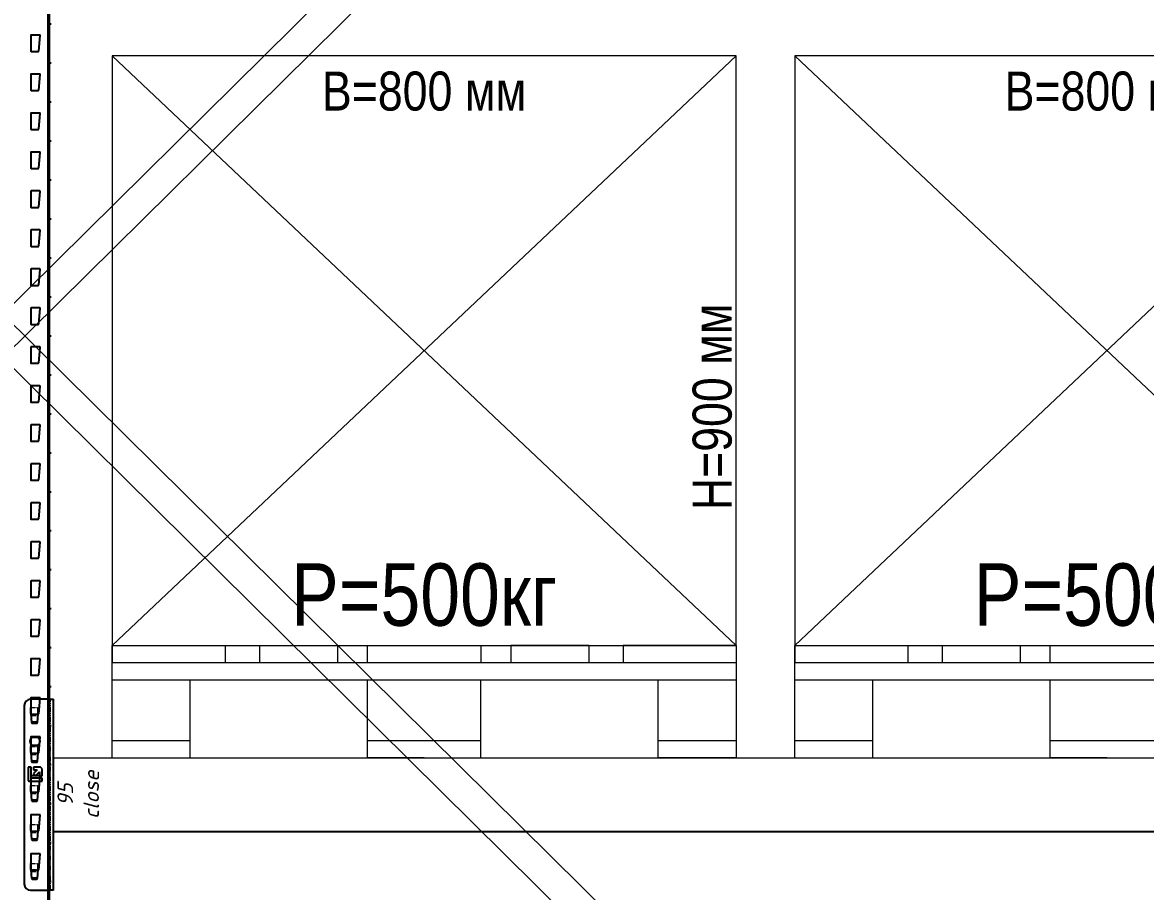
# Model space of a CAD drawing. Header units: millimetres. Extents: x 2140 to 223837, y 2113 to 170313.
# Drawn here: x 220067 to 221506, y 116232 to 117347 of the extents above; entities that cross this region are included whole.
import ezdxf

# ---------------------------------------------------------------- set-up
doc = ezdxf.new("R2010")
doc.units = ezdxf.units.MM
doc.linetypes.add('PHANTOM', pattern=[12.7, 6.35, -1.27, 1.27, -1.27, 1.27, -1.27])
doc.layers.add('0_ANNOT_Dimensions', color=7, linetype='Continuous')
doc.layers.add('2.Стойка', color=7, linetype='Continuous')
for name, color, linetype, lineweight in [('1.Балка', 5, 'Continuous', 0), ('20.Груз', 7, 'Continuous', 0), ('25.Размера', 7, 'Continuous', 0), ('37.Паллеты', 32, 'Continuous', 0), ('52.Труба СВЖ', 7, 'Continuous', 0), ('7.Поддон', 32, 'Continuous', 0)]:
    doc.layers.add(name, color=color, linetype=linetype, lineweight=lineweight)
doc.styles.add('Arial Narrow', font='ARIALN.TTF')
doc.styles.add('GOST', font='isocpeur.ttf')
doc.styles.add('Курсив', font='isocpeui.ttf')
doc.dimstyles.new('80', dxfattribs={"dimtxt": 80, "dimasz": 80, "dimexe": 0.18, "dimexo": 0, "dimgap": 20, "dimtad": 1, "dimdec": 0, "dimzin": 0, "dimdsep": 46, "dimtxsty": 'Курсив', "dimcen": 0.09, "dimadec": 0, "dimazin": 0, "dimtfac": 1, "dimtdec": 0, "dimtofl": 0, "dimtmove": 0, "dimatfit": 3, "dimfxl": 0.18, "dimtolj": 1, "dimtzin": 0, "dimarcsym": 0})
doc.dimstyles.new('blok40', dxfattribs={"dimtxt": 40, "dimasz": 80, "dimexe": 0.18, "dimexo": 0, "dimgap": 5, "dimtad": 1, "dimtoh": 1, "dimdec": 0, "dimzin": 0, "dimdsep": 46, "dimtxsty": 'GOST', "dimblk": 'NONE', "dimcen": 0.09, "dimse1": 1, "dimse2": 1, "dimsd1": 1, "dimsd2": 1, "dimadec": 0, "dimazin": 0, "dimtfac": 1, "dimtdec": 0, "dimtofl": 0, "dimtmove": 0, "dimatfit": 2, "dimldrblk": 'NONE', "dimfxl": 0.18, "dimtolj": 1, "dimtzin": 0, "dimarcsym": 0})
doc.dimstyles.new('Рзм блок', dxfattribs={"dimtxt": 40, "dimasz": 80, "dimexe": 0.18, "dimexo": 0, "dimgap": 5, "dimtad": 1, "dimtoh": 1, "dimdec": 0, "dimzin": 0, "dimdsep": 46, "dimtxsty": 'Курсив', "dimblk": 'NONE', "dimcen": 0.09, "dimse1": 1, "dimse2": 1, "dimsd1": 1, "dimsd2": 1, "dimadec": 0, "dimazin": 0, "dimtfac": 1, "dimtdec": 0, "dimtofl": 0, "dimtmove": 0, "dimatfit": 2, "dimldrblk": 'NONE', "dimfxl": 0.18, "dimtolj": 1, "dimtzin": 0, "dimarcsym": 0})

# ---------------------------------------------------------------- blocks, each defined once
blk = doc.blocks.new('*U491')
at = {"layer": '2.Стойка', "color": 0, "linetype": 'ByBlock'}
for p, q in [((-2, 0), (-2, 12200)), ((0, 0), (0, 12200)), ((2, 7615), (-2, 7615)), ((-24, 7600.5), (-24, 7580.5)), ((-12.5, 7601), (-23.5, 7601)), ((-13.9, 7580.5), (-12, 7600.5)), ((0, 7609.5), (-2, 7609.5)), ((-23.5, 7580), (-14.4, 7580)), ((0, 7570.5), (-2, 7570.5)), ((2, 7565), (-2, 7565)), ((0, 7559.5), (-2, 7559.5)), ((-24, 7550.5), (-24, 7530.5)), ((-12.5, 7551), (-23.5, 7551)), ((-13.9, 7530.5), (-12, 7550.5)), ((-23.5, 7530), (-14.4, 7530)), ((0, 7520.5), (-2, 7520.5)), ((2, 7515), (-2, 7515)), ((-24, 7500.5), (-24, 7480.5)), ((-12.5, 7501), (-23.5, 7501)), ((-13.9, 7480.5), (-12, 7500.5)), ((0, 7509.5), (-2, 7509.5)), ((-23.5, 7480), (-14.4, 7480)), ((0, 7470.5), (-2, 7470.5)), ((2, 7465), (-2, 7465)), ((0, 7459.5), (-2, 7459.5)), ((-24, 7450.5), (-24, 7430.5)), ((-12.5, 7451), (-23.5, 7451)), ((-13.9, 7430.5), (-12, 7450.5)), ((-23.5, 7430), (-14.4, 7430)), ((0, 7420.5), (-2, 7420.5)), ((2, 7415), (-2, 7415)), ((-24, 7400.5), (-24, 7380.5)), ((-12.5, 7401), (-23.5, 7401)), ((-13.9, 7380.5), (-12, 7400.5)), ((0, 7409.5), (-2, 7409.5)), ((-23.5, 7380), (-14.4, 7380)), ((0, 7370.5), (-2, 7370.5)), ((2, 7365), (-2, 7365)), ((0, 7359.5), (-2, 7359.5)), ((-24, 7350.5), (-24, 7330.5)), ((-12.5, 7351), (-23.5, 7351)), ((-13.9, 7330.5), (-12, 7350.5)), ((-23.5, 7330), (-14.4, 7330)), ((0, 7320.5), (-2, 7320.5)), ((2, 7315), (-2, 7315)), ((-24, 7300.5), (-24, 7280.5)), ((-12.5, 7301), (-23.5, 7301)), ((-13.9, 7280.5), (-12, 7300.5)), ((0, 7309.5), (-2, 7309.5)), ((-23.5, 7280), (-14.4, 7280)), ((0, 7270.5), (-2, 7270.5)), ((2, 7265), (-2, 7265)), ((0, 7259.5), (-2, 7259.5)), ((-24, 7250.5), (-24, 7230.5)), ((-12.5, 7251), (-23.5, 7251)), ((-13.9, 7230.5), (-12, 7250.5)), ((-23.5, 7230), (-14.4, 7230)), ((0, 7220.5), (-2, 7220.5)), ((2, 7215), (-2, 7215)), ((-24, 7200.5), (-24, 7180.5)), ((-12.5, 7201), (-23.5, 7201)), ((-13.9, 7180.5), (-12, 7200.5)), ((0, 7209.5), (-2, 7209.5)), ((-23.5, 7180), (-14.4, 7180)), ((0, 7170.5), (-2, 7170.5)), ((2, 7165), (-2, 7165)), ((0, 7159.5), (-2, 7159.5)), ((-24, 7150.5), (-24, 7130.5)), ((-12.5, 7151), (-23.5, 7151)), ((-13.9, 7130.5), (-12, 7150.5)), ((-23.5, 7130), (-14.4, 7130)), ((0, 7120.5), (-2, 7120.5)), ((2, 7115), (-2, 7115)), ((-24, 7100.5), (-24, 7080.5)), ((-12.5, 7101), (-23.5, 7101)), ((-13.9, 7080.5), (-12, 7100.5)), ((0, 7109.5), (-2, 7109.5)), ((-23.5, 7080), (-14.4, 7080)), ((0, 7070.5), (-2, 7070.5)), ((2, 7065), (-2, 7065)), ((0, 7059.5), (-2, 7059.5)), ((-24, 7050.5), (-24, 7030.5)), ((-12.5, 7051), (-23.5, 7051)), ((-13.9, 7030.5), (-12, 7050.5)), ((-23.5, 7030), (-14.4, 7030)), ((0, 7020.5), (-2, 7020.5)), ((2, 7015), (-2, 7015)), ((-24, 7000.5), (-24, 6980.5)), ((-12.5, 7001), (-23.5, 7001)), ((-13.9, 6980.5), (-12, 7000.5)), ((0, 7009.5), (-2, 7009.5)), ((-23.5, 6980), (-14.4, 6980)), ((0, 6970.5), (-2, 6970.5)), ((2, 6965), (-2, 6965)), ((0, 6959.5), (-2, 6959.5)), ((-24, 6950.5), (-24, 6930.5)), ((-12.5, 6951), (-23.5, 6951)), ((-13.9, 6930.5), (-12, 6950.5)), ((-23.5, 6930), (-14.4, 6930)), ((0, 6920.5), (-2, 6920.5)), ((2, 6915), (-2, 6915)), ((0, 6909.5), (-2, 6909.5)), ((-24, 6900.5), (-24, 6880.5)), ((-12.5, 6901), (-23.5, 6901)), ((-13.9, 6880.5), (-12, 6900.5)), ((-23.5, 6880), (-14.4, 6880)), ((0, 6870.5), (-2, 6870.5)), ((2, 6865), (-2, 6865)), ((0, 6859.5), (-2, 6859.5)), ((-24, 6850.5), (-24, 6830.5)), ((-12.5, 6851), (-23.5, 6851)), ((-13.9, 6830.5), (-12, 6850.5)), ((-23.5, 6830), (-14.4, 6830)), ((0, 6820.5), (-2, 6820.5)), ((2, 6815), (-2, 6815)), ((0, 6809.5), (-2, 6809.5)), ((-24, 6800.5), (-24, 6780.5)), ((-12.5, 6801), (-23.5, 6801)), ((-13.9, 6780.5), (-12, 6800.5)), ((-23.5, 6780), (-14.4, 6780)), ((0, 6770.5), (-2, 6770.5)), ((-12.5, 6751), (-23.5, 6751)), ((2, 6765), (-2, 6765)), ((0, 6759.5), (-2, 6759.5)), ((-24, 6750.5), (-24, 6730.5)), ((-13.9, 6730.5), (-12, 6750.5)), ((-23.5, 6730), (-14.4, 6730)), ((0, 6720.5), (-2, 6720.5)), ((2, 6715), (-2, 6715)), ((0, 6709.5), (-2, 6709.5)), ((-24, 6700.5), (-24, 6680.5)), ((-12.5, 6701), (-23.5, 6701)), ((-13.9, 6680.5), (-12, 6700.5)), ((-23.5, 6680), (-14.4, 6680)), ((0, 6670.5), (-2, 6670.5)), ((2, 6665), (-2, 6665)), ((-24, 6650.5), (-24, 6630.5)), ((-12.5, 6651), (-23.5, 6651)), ((-13.9, 6630.5), (-12, 6650.5)), ((0, 6659.5), (-2, 6659.5)), ((-23.5, 6630), (-14.4, 6630)), ((0, 6620.5), (-2, 6620.5)), ((2, 6615), (-2, 6615)), ((0, 6609.5), (-2, 6609.5)), ((-24, 6600.5), (-24, 6580.5)), ((-12.5, 6601), (-23.5, 6601)), ((-13.9, 6580.5), (-12, 6600.5)), ((-23.5, 6580), (-14.4, 6580)), ((0, 6570.5), (-2, 6570.5)), ((2, 6565), (-2, 6565)), ((-24, 6550.5), (-24, 6530.5)), ((-12.5, 6551), (-23.5, 6551)), ((-13.9, 6530.5), (-12, 6550.5)), ((0, 6559.5), (-2, 6559.5)), ((-23.5, 6530), (-14.4, 6530)), ((0, 6520.5), (-2, 6520.5)), ((2, 6515), (-2, 6515)), ((0, 6509.5), (-2, 6509.5))]:
    blk.add_line(p, q, dxfattribs=at)
for centre, start, end in [((-23.5, 7600.5), 90, 180), ((-12.5, 7600.5), 354.5597, 90), ((-23.5, 7580.5), 180, 270), ((-14.4, 7580.5), 270, 354.5597), ((-23.5, 7550.5), 90, 180), ((-12.5, 7550.5), 354.5597, 90), ((-23.5, 7530.5), 180, 270), ((-14.4, 7530.5), 270, 354.5597), ((-23.5, 7500.5), 90, 180), ((-12.5, 7500.5), 354.5597, 90), ((-23.5, 7480.5), 180, 270), ((-14.4, 7480.5), 270, 354.5597), ((-23.5, 7450.5), 90, 180), ((-12.5, 7450.5), 354.5597, 90), ((-23.5, 7430.5), 180, 270), ((-14.4, 7430.5), 270, 354.5597), ((-23.5, 7400.5), 90, 180), ((-12.5, 7400.5), 354.5597, 90), ((-23.5, 7380.5), 180, 270), ((-14.4, 7380.5), 270, 354.5597), ((-23.5, 7350.5), 90, 180), ((-12.5, 7350.5), 354.5597, 90), ((-23.5, 7330.5), 180, 270), ((-14.4, 7330.5), 270, 354.5597), ((-23.5, 7300.5), 90, 180), ((-12.5, 7300.5), 354.5597, 90), ((-23.5, 7280.5), 180, 270), ((-14.4, 7280.5), 270, 354.5597), ((-23.5, 7250.5), 90, 180), ((-12.5, 7250.5), 354.5597, 90), ((-23.5, 7230.5), 180, 270), ((-14.4, 7230.5), 270, 354.5597), ((-23.5, 7200.5), 90, 180), ((-12.5, 7200.5), 354.5597, 90), ((-23.5, 7180.5), 180, 270), ((-14.4, 7180.5), 270, 354.5597), ((-23.5, 7150.5), 90, 180), ((-12.5, 7150.5), 354.5597, 90), ((-23.5, 7130.5), 180, 270), ((-14.4, 7130.5), 270, 354.5597), ((-23.5, 7100.5), 90, 180), ((-12.5, 7100.5), 354.5597, 90), ((-23.5, 7080.5), 180, 270), ((-14.4, 7080.5), 270, 354.5597), ((-23.5, 7050.5), 90, 180), ((-12.5, 7050.5), 354.5597, 90), ((-23.5, 7030.5), 180, 270), ((-14.4, 7030.5), 270, 354.5597), ((-23.5, 7000.5), 90, 180), ((-12.5, 7000.5), 354.5597, 90), ((-23.5, 6980.5), 180, 270), ((-14.4, 6980.5), 270, 354.5597), ((-23.5, 6950.5), 90, 180), ((-12.5, 6950.5), 354.5597, 90), ((-23.5, 6930.5), 180, 270), ((-14.4, 6930.5), 270, 354.5597), ((-23.5, 6900.5), 90, 180), ((-12.5, 6900.5), 354.5597, 90), ((-23.5, 6880.5), 180, 270), ((-14.4, 6880.5), 270, 354.5597), ((-23.5, 6850.5), 90, 180), ((-12.5, 6850.5), 354.5597, 90), ((-23.5, 6830.5), 180, 270), ((-14.4, 6830.5), 270, 354.5597), ((-23.5, 6800.5), 90, 180), ((-12.5, 6800.5), 354.5597, 90), ((-23.5, 6780.5), 180, 270), ((-14.4, 6780.5), 270, 354.5597), ((-23.5, 6750.5), 90, 180), ((-12.5, 6750.5), 354.5597, 90), ((-23.5, 6730.5), 180, 270), ((-14.4, 6730.5), 270, 354.5597), ((-23.5, 6700.5), 90, 180), ((-12.5, 6700.5), 354.5597, 90), ((-23.5, 6680.5), 180, 270), ((-14.4, 6680.5), 270, 354.5597), ((-23.5, 6650.5), 90, 180), ((-12.5, 6650.5), 354.5597, 90), ((-23.5, 6630.5), 180, 270), ((-14.4, 6630.5), 270, 354.5597), ((-23.5, 6600.5), 90, 180), ((-12.5, 6600.5), 354.5597, 90), ((-23.5, 6580.5), 180, 270), ((-14.4, 6580.5), 270, 354.5597), ((-23.5, 6550.5), 90, 180), ((-12.5, 6550.5), 354.5597, 90), ((-23.5, 6530.5), 180, 270), ((-14.4, 6530.5), 270, 354.5597)]:
    blk.add_arc(centre, 0.5, start, end, dxfattribs=at)
blk = doc.blocks.new('*D1729')
at = {"layer": 'Defpoints', "color": 0, "transparency": 16777216}
for p in [(5, -40.7), (5, -135.7), (68.4, -135.7)]:
    blk.add_point(p, dxfattribs=at)
at = {"layer": '0_ANNOT_Dimensions', "color": 0, "transparency": 16777216, "insert": (36.7, -88.2), "char_height": 20, "attachment_point": 5, "rotation": 90, "style": 'Курсив'}
blk.add_mtext('\\A1;95\\Pclose', dxfattribs=at)
blk = doc.blocks.new('_None')
blk = doc.blocks.new('поддон')
at = {"layer": '7.Поддон', "color": 0, "linetype": 'ByBlock'}
for p, q in [((0, 0), (0, 144)), ((0, 144), (0, 122)), ((0, 144), (145, 144)), ((145, 144), (145, 122)), ((189, 144), (289, 144)), ((189, 144), (189, 122)), ((289, 144), (289, 122)), ((327.5, 122), (327.5, 144)), ((327.5, 144), (472.5, 144)), ((472.5, 144), (472.5, 122)), ((611, 144), (511, 144)), ((511, 144), (511, 122)), ((611, 144), (611, 122)), ((800, 144), (655, 144)), ((655, 144), (655, 122)), ((800, 144), (800, 0)), ((0, 122), (800, 122)), ((0, 100), (800, 100)), ((100, 0), (100, 100)), ((327.5, 0), (327.5, 100)), ((472.5, 0), (472.5, 100)), ((700, 0), (700, 100)), ((0, 22), (100, 22)), ((327.5, 22), (472.5, 22)), ((700, 22), (800, 22)), ((0, 0), (100, 0)), ((400, 0), (327.5, 0)), ((400, 0), (472.5, 0)), ((800, 0), (700, 0))]:
    blk.add_line(p, q, dxfattribs=at)
blk = doc.blocks.new('*D1180')
at = {"layer": 'Defpoints', "color": 0, "linetype": 'ByBlock', "transparency": 16777216}
for p in [(475, 500, 0), (475, 0, 0), (475, 0)]:
    blk.add_point(p, dxfattribs=at)
at = {"layer": '25.Размера', "color": 0, "linetype": 'ByBlock', "transparency": 16777216, "insert": (475, 208.6), "char_height": 80, "attachment_point": 5, "style": 'Arial Narrow'}
blk.add_mtext('\\A1;Р=500кг', dxfattribs=at)
blk = doc.blocks.new('*D1153')
at = {"layer": 'Defpoints', "color": 0, "linetype": 'ByBlock', "transparency": 16777216}
for p in [(75, 900), (875, 900), (875, 900)]:
    blk.add_point(p, dxfattribs=at)
at = {"layer": '25.Размера', "color": 0, "linetype": 'ByBlock', "transparency": 16777216, "insert": (475, 854.5), "char_height": 50, "attachment_point": 5, "style": 'Arial Narrow'}
blk.add_mtext('\\A1;В=800 мм', dxfattribs=at)
blk = doc.blocks.new('*D1185')
at = {"layer": 'Defpoints', "color": 0, "linetype": 'ByBlock', "transparency": 16777216}
for p in [(875, 900), (875, 900), (875, 0)]:
    blk.add_point(p, dxfattribs=at)
at = {"layer": '25.Размера', "color": 0, "linetype": 'ByBlock', "transparency": 16777216, "insert": (844.5, 450), "char_height": 50, "attachment_point": 5, "rotation": 90, "style": 'Arial Narrow'}
blk.add_mtext('\\A1;Н=900 мм', dxfattribs=at)
blk = doc.blocks.new('*D1188')
at = {"layer": 'Defpoints', "color": 0, "linetype": 'ByBlock', "transparency": 16777216}
for p in [(1350, 500, 0), (1350, 0, 0), (1350, 0)]:
    blk.add_point(p, dxfattribs=at)
at = {"layer": '25.Размера', "color": 0, "linetype": 'ByBlock', "transparency": 16777216, "insert": (1350, 208.6), "char_height": 80, "attachment_point": 5, "style": 'Arial Narrow'}
blk.add_mtext('\\A1;Р=500кг', dxfattribs=at)
blk = doc.blocks.new('*D1189')
at = {"layer": 'Defpoints', "color": 0, "linetype": 'ByBlock', "transparency": 16777216}
for p in [(950, 900), (1750, 900), (1750, 900)]:
    blk.add_point(p, dxfattribs=at)
at = {"layer": '25.Размера', "color": 0, "linetype": 'ByBlock', "transparency": 16777216, "insert": (1350, 854.5), "char_height": 50, "attachment_point": 5, "style": 'Arial Narrow'}
blk.add_mtext('\\A1;В=800 мм', dxfattribs=at)
blk = doc.blocks.new('*U712')
at = {"layer": '52.Труба СВЖ', "color": 3}
for p, q in [((2830.2, 3195.3), (-28.3, 367.2)), ((-0.2, 3195.3), (2860.4, 365)), ((2832.3, 336.6), (-28.3, 3166.8)), ((-0.2, 338.7), (2858.3, 3166.8))]:
    blk.add_line(p, q, dxfattribs=at)
blk = doc.blocks.new('*U1726')
at = {"layer": '1.Балка', "color": 0, "linetype": 'Continuous', "lineweight": 25}
for p, q in [((-2.5, 34.3), (-24.5, 34.3)), ((-2.5, 34.3), (5, 34.3)), ((5, -210.7), (5, 34.3)), ((-32.5, 26.3), (-32.5, -202.7)), ((-24.2, 15.8), (-24.2, 23.6)), ((-24.2, 15.8), (-23.2, 4.4)), ((-15.6, 4.4), (-14.6, 15.8)), ((-14.6, 15.8), (-14.6, 23.6)), ((-22.4, 5.3), (-16.4, 5.3)), ((-22.2, 3.5), (-16.6, 3.5)), ((-24.2, -34.2), (-24.2, -26.4)), ((-14.9, -14.7), (-22.5, -14.7)), ((-22.5, -24.7), (-14.9, -24.7)), ((-14.6, -34.2), (-14.6, -26.4)), ((-24.2, -34.2), (-23.2, -45.6)), ((-15.6, -45.6), (-14.6, -34.2)), ((-27.5, -52.7), (-27.5, -69.2)), ((-23.7, -52.7), (-27.5, -52.7)), ((-23.7, -66.9), (-23.7, -52.7)), ((-22.4, -44.7), (-16.4, -44.7)), ((-22.2, -46.5), (-16.6, -46.5)), ((-15.8, -56.2), (-20.9, -61.2)), ((-11.7, -52.7), (-20.7, -52.7)), ((-20.7, -52.7), (-20.7, -56.2)), ((-20.7, -56.2), (-15.8, -56.2)), ((-9.5, -54.9), (-11.7, -52.7)), ((-9.5, -63.9), (-9.5, -54.9)), ((-26, -70.7), (-9.5, -70.7)), ((-9.5, -66.9), (-23.7, -66.9)), ((-20.9, -61.2), (-18, -64)), ((-18, -64), (-13, -59)), ((-13, -59), (-13, -63.9)), ((-13, -63.9), (-9.5, -63.9)), ((-9.5, -70.7), (-9.5, -66.9)), ((-24.2, -84.2), (-24.2, -76.4)), ((-24.2, -84.2), (-23.2, -95.6)), ((-15.6, -95.6), (-14.6, -84.2)), ((-14.6, -84.2), (-14.6, -76.4)), ((-22.4, -94.7), (-16.4, -94.7)), ((-22.2, -96.5), (-16.6, -96.5)), ((-24.2, -134.2), (-24.2, -126.4)), ((-14.6, -134.2), (-14.6, -126.4)), ((-24.2, -134.2), (-23.2, -145.6)), ((-15.6, -145.6), (-14.6, -134.2)), ((2705, -135.7), (5, -135.7)), ((-22.4, -144.7), (-16.4, -144.7)), ((-22.2, -146.5), (-16.6, -146.5)), ((-24.2, -184.2), (-24.2, -176.4)), ((-24.2, -184.2), (-23.2, -195.6)), ((-15.6, -195.6), (-14.6, -184.2)), ((-14.6, -184.2), (-14.6, -176.4)), ((-22.4, -194.7), (-16.4, -194.7)), ((-22.2, -196.5), (-16.6, -196.5)), ((-24.5, -210.7), (-2.5, -210.7)), ((5, -210.7), (-2.5, -210.7))]:
    blk.add_line(p, q, dxfattribs=at)
at = {"layer": '1.Балка', "color": 0, "linetype": 'PHANTOM', "lineweight": 18}
for p, q in [((1, -210.7), (1, 34.3)), ((-24.2, 23.6), (-14.6, 23.6)), ((-24.2, 15.7), (-14.6, 15.7)), ((-24.1, 14.7), (-14.7, 14.7)), ((-24, 13.5), (-14.8, 13.5)), ((-24.2, -26.4), (-14.6, -26.4)), ((-24.2, -34.3), (-14.6, -34.3)), ((-24.1, -35.3), (-14.7, -35.3)), ((-24, -36.5), (-14.8, -36.5)), ((-24.2, -76.4), (-14.6, -76.4)), ((-24.2, -84.3), (-14.6, -84.3)), ((-24.1, -85.3), (-14.7, -85.3)), ((-24, -86.5), (-14.8, -86.5)), ((-24.2, -126.4), (-14.6, -126.4)), ((-24.2, -134.3), (-14.6, -134.3)), ((-24.1, -135.3), (-14.7, -135.3)), ((-24, -136.5), (-14.8, -136.5)), ((-24.2, -176.4), (-14.6, -176.4)), ((-24.2, -184.3), (-14.6, -184.3)), ((-24.1, -185.3), (-14.7, -185.3)), ((-24, -186.5), (-14.8, -186.5))]:
    blk.add_line(p, q, dxfattribs=at)
at = {"layer": '1.Балка', "color": 0}
blk.add_line((5, -40.7), (2705, -40.7), dxfattribs=at)
at = {"layer": '1.Балка', "color": 0, "linetype": 'Continuous', "lineweight": 25}
for centre, radius, start, end in [((-24.5, 26.3), 8, 90.0003, 179.9996), ((-22.4, 6.3), 0.99, 185.9117, 270.8038), ((-22.2, 4.5), 1.03, 183.6643, 268.5085), ((-22.2, 4.5), 1, 184.9955, 270.0045), ((-16.6, 4.5), 1.03, 271.4915, 356.3357), ((-16.6, 4.5), 1, 270.0014, 354.9985), ((-16.4, 6.3), 0.99, 269.1962, 354.0883), ((-19.2, -19.7), 6, 123.5568, 236.4432), ((-18.2, -19.7), 6, 303.5568, 56.4432), ((-22.4, -43.7), 0.99, 185.9116, 270.8034), ((-22.2, -45.5), 1.03, 183.6646, 268.5085), ((-22.2, -45.5), 1, 184.9955, 270.0045), ((-16.6, -45.5), 1.03, 271.4915, 356.3354), ((-16.6, -45.5), 1, 270.0014, 354.9985), ((-16.4, -43.7), 0.99, 269.1966, 354.0884), ((-26, -69.2), 1.5, 180.0004, 270), ((-22.4, -93.7), 0.99, 185.9118, 270.8034), ((-22.2, -95.5), 1.03, 183.6645, 268.5084), ((-22.2, -95.5), 1, 184.9956, 270.0045), ((-16.6, -95.5), 1.03, 271.4916, 356.3355), ((-16.6, -95.5), 1, 270.0014, 354.9985), ((-16.4, -93.7), 0.99, 269.1966, 354.0882), ((-22.4, -143.7), 0.99, 185.9119, 270.8034), ((-16.4, -143.7), 0.99, 269.1966, 354.0881), ((-22.2, -145.5), 1.03, 183.6645, 268.5083), ((-22.2, -145.5), 1, 184.9955, 270.0045), ((-16.6, -145.5), 1.03, 271.4917, 356.3355), ((-16.6, -145.5), 1, 270.0014, 354.9985), ((-22.4, -193.7), 0.99, 185.9116, 270.8034), ((-22.2, -195.5), 1.03, 183.6643, 268.5085), ((-22.2, -195.5), 1, 184.9955, 270.0045), ((-16.6, -195.5), 1.03, 271.4915, 356.3357), ((-16.6, -195.5), 1, 270.0014, 354.9985), ((-16.4, -193.7), 0.99, 269.1966, 354.0884), ((-24.5, -202.7), 8, 180.0004, 269.9997)]:
    blk.add_arc(centre, radius, start, end, dxfattribs=at)
at = {"layer": '0_ANNOT_Dimensions', "color": 0}
dim = blk.add_linear_dim(base=(68.4, -135.7), p1=(5, -40.7), p2=(5, -135.7), angle=90, text='<>\\Pclose', dimstyle='Рзм блок', override={"dimtxt": 20}, dxfattribs=at)
dim.commit()
dim.dimension.update_dxf_attribs({"geometry": '*D1729', "text_midpoint": (36.7, -88.2)})
blk = doc.blocks.new('*U1179')
at = {"layer": '20.Груз', "color": 0, "linetype": 'ByBlock'}
for p, q in [((75, 900), (875, 144)), ((75, 144), (875, 900)), ((950, 144), (1750, 900)), ((950, 900), (1750, 144))]:
    blk.add_line(p, q, dxfattribs=at)
for points in [[(75, 144), (875, 144), (875, 900), (75, 900)], [(950, 144), (1750, 144), (1750, 900), (950, 900)]]:
    blk.add_lwpolyline(points, close=True, dxfattribs=at)
at = {"layer": '7.Поддон', "color": 0, "linetype": 'ByBlock'}
for p in [(75, 0), (950, 0)]:
    blk.add_blockref('поддон', p, dxfattribs=at)
at = {"layer": '25.Размера', "color": 0, "linetype": 'ByBlock'}
for base, p1, p2, picture, middle in [((875, 900), (75, 900), (875, 900), '*D1153', (475, 854.5)), ((1750, 900), (950, 900), (1750, 900), '*D1189', (1350, 854.5))]:
    dim = blk.add_linear_dim(base=base, p1=p1, p2=p2, text='В=<> мм', dimstyle='blok40', override={"dimtxt": 50, "dimgap": 20, "dimtad": 4, "dimtxsty": 'Arial Narrow'}, dxfattribs=at)
    dim.commit()
    dim.dimension.update_dxf_attribs({"geometry": picture, "text_midpoint": middle})
dim = blk.add_linear_dim(base=(875, 900), p1=(875, 0), p2=(875, 900), angle=90, text='Н=<> мм', dimstyle='blok40', override={"dimtxt": 50, "dimtxsty": 'Arial Narrow'}, dxfattribs=at)
dim.commit()
dim.dimension.update_dxf_attribs({"geometry": '*D1185', "text_midpoint": (844.5, 450)})
for base, p1, p2, picture, middle in [((475, 0, 0), (475, 500), (475, 0), '*D1180', (475, 208.6, 0)), ((1350, 0, 0), (1350, 500), (1350, 0), '*D1188', (1350, 208.6, 0))]:
    dim = blk.add_linear_dim(base=base, p1=p1, p2=p2, angle=90, text='Р=<>кг', dimstyle='80', override={"dimtih": 1, "dimtxsty": 'Arial Narrow', "dimse1": 1, "dimse2": 1, "dimsd1": 1, "dimsd2": 1, "dimtmove": 2}, dxfattribs=at)
    dim.commit()
    dim.dimension.update_dxf_attribs({"geometry": picture, "text_midpoint": middle, "dimtype": 160})

msp = doc.modelspace()

# ---------------------------------------------------------------- block references
at = {"color": 0}
for p in [(220041.7, 116577.5), (220041.7, 113777.5)]:
    msp.add_blockref('*U712', p, dxfattribs=at)
at = {"layer": '1.Балка', "color": 1}
msp.add_blockref('*U1726', (220101.7, 116444.5), dxfattribs=at)
at = {"layer": '2.Стойка', "color": 0}
msp.add_blockref('*U491', (220101.7, 109729.5), dxfattribs=at)
at = {"layer": '37.Паллеты', "color": 244, "lineweight": 0, "true_color": 0x991b1e}
msp.add_blockref('*U1179', (220106.7, 116403.8), dxfattribs=at)

doc.saveas('drawing.dxf')
